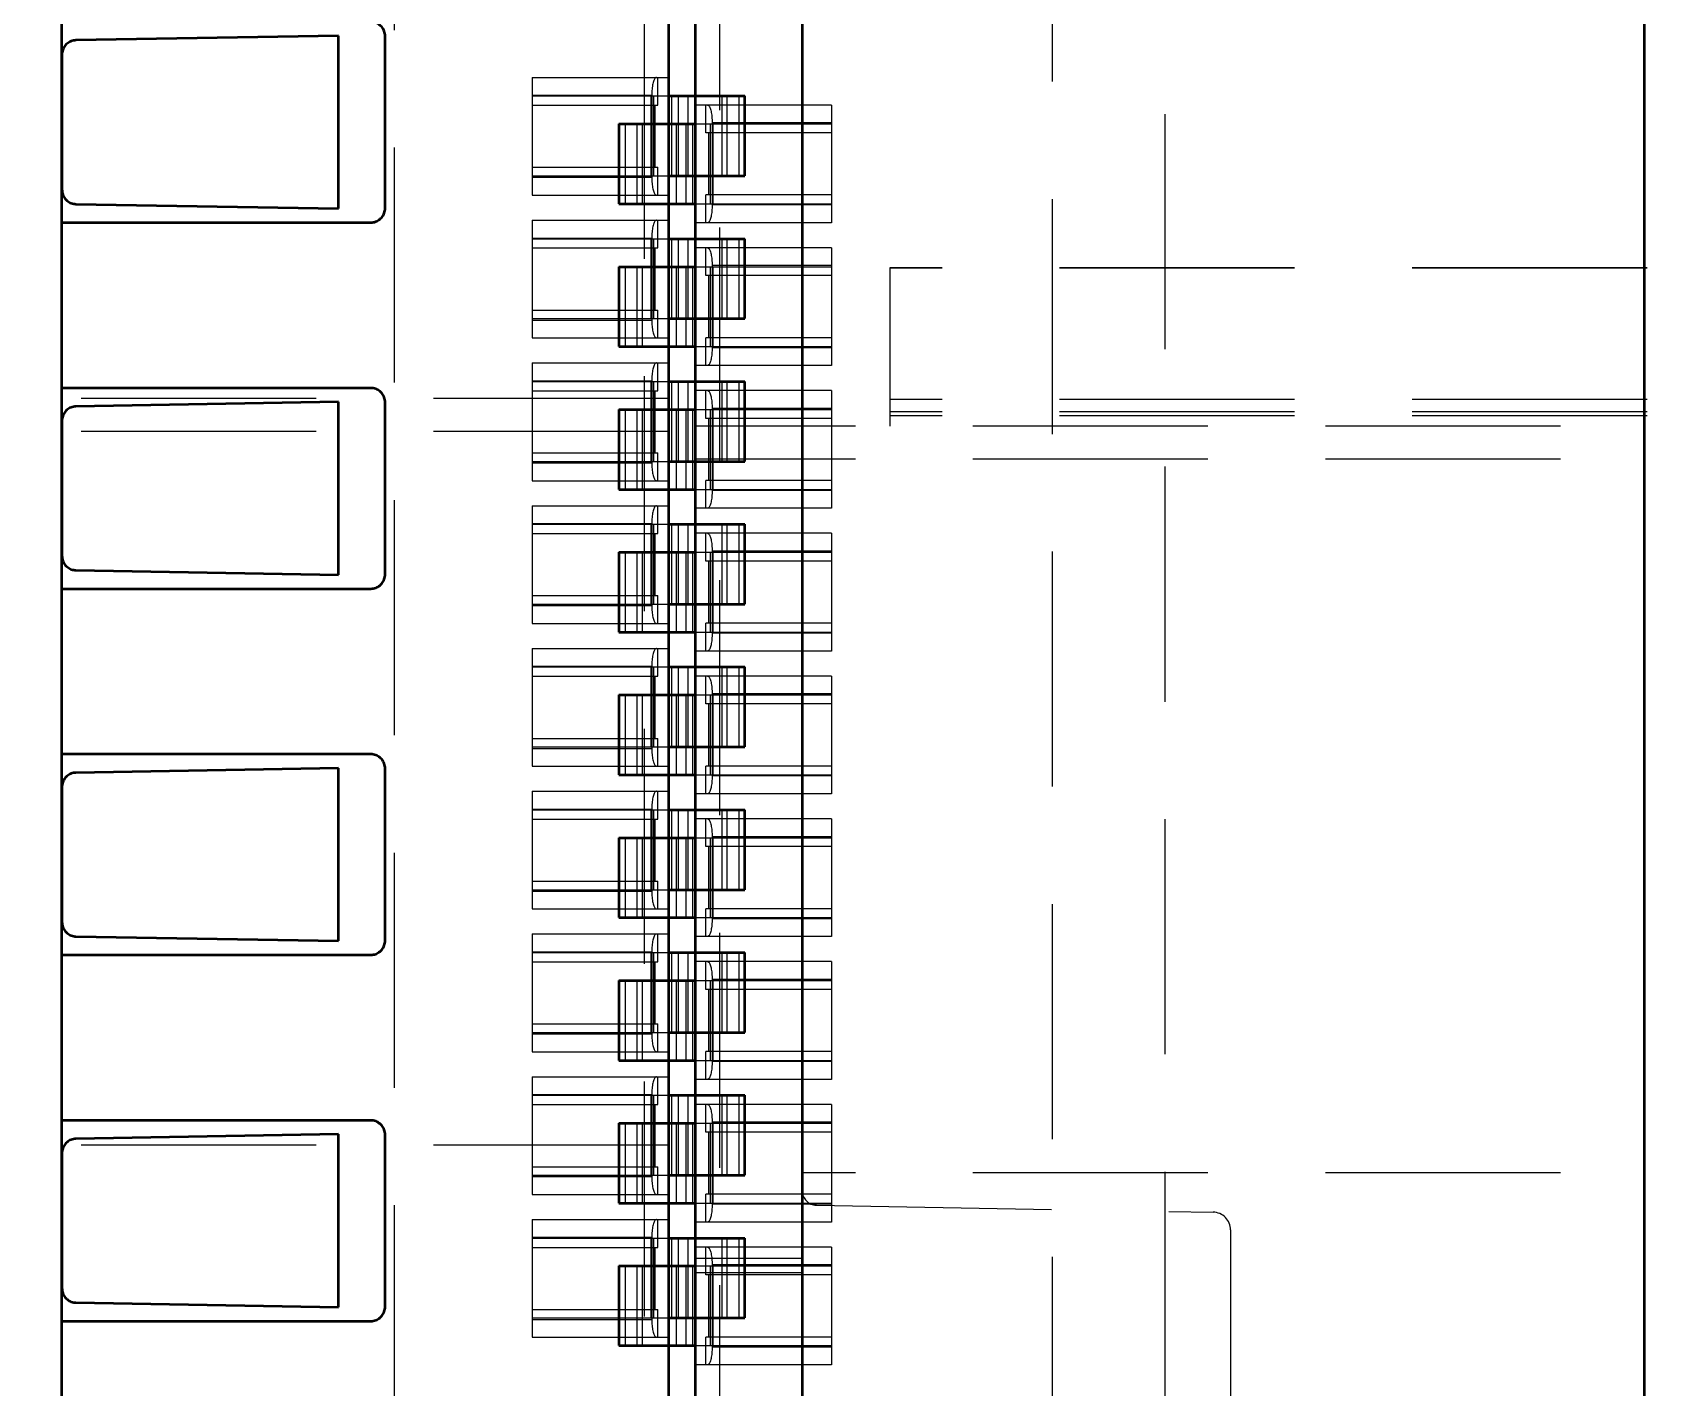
# Model space of a CAD drawing. Extents: x -891 to 6596, y -1 to 298.
# Drawn here: x -320.316 to -316.856, y 169.506 to 172.388 of the extents above; entities that cross this region are included whole.
import ezdxf

# ---------------------------------------------------------------- set-up
doc = ezdxf.new("R2010")
doc.units = 0
doc.header["$MEASUREMENT"] = 0
doc.linetypes.add('DASHED', pattern=[0.75, 0.5, -0.25])
for name, color, linetype, lineweight in [('AM_0', 7, 'Continuous', 50), ('AM_4', 3, 'Continuous', 25), ('AM_9', 6, 'DASHED', 25)]:
    doc.layers.add(name, color=color, linetype=linetype, lineweight=lineweight)

msp = doc.modelspace()

# ---------------------------------------------------------------- linework, layer by layer
at = {"layer": 'AM_0'}
for p, q in [((-318.9055, 184.0331), (-318.9055, 164.4442)), ((-320.2534, 164.9585), (-320.2534, 180.0839)), ((-318.6778, 165.1458), (-318.6778, 180.0251)), ((-316.886, 165.1427), (-316.886, 180.0251)), ((-318.9624, 173.2235), (-318.9624, 168.6848)), ((-319.6644, 172.3813), (-320.2232, 172.3716)), ((-319.6644, 172.0135), (-319.6644, 172.3813)), ((-319.5655, 172.0144), (-319.5655, 172.3805)), ((-320.2531, 172.3412), (-320.2531, 172.0536)), ((-318.9624, 172.2532), (-318.7999, 172.2532)), ((-318.7999, 172.0832), (-318.7999, 172.2532)), ((-319.068, 172.1937), (-319.068, 172.0236)), ((-319.068, 172.1937), (-318.9055, 172.1937)), ((-318.9624, 172.0832), (-318.7999, 172.0832)), ((-320.2232, 172.0233), (-319.6644, 172.0135)), ((-319.068, 172.0236), (-318.9055, 172.0236)), ((-320.2534, 171.984), (-319.5959, 171.984)), ((-318.9624, 171.9495), (-318.7999, 171.9495)), ((-318.7999, 171.7795), (-318.7999, 171.9495)), ((-319.068, 171.89), (-319.068, 171.7199)), ((-319.068, 171.89), (-318.9055, 171.89)), ((-318.9624, 171.7795), (-318.7999, 171.7795)), ((-319.068, 171.7199), (-318.9055, 171.7199)), ((-319.5959, 171.6319), (-320.2534, 171.6319)), ((-318.9624, 171.6458), (-318.7999, 171.6458)), ((-318.7999, 171.4758), (-318.7999, 171.6458)), ((-319.6644, 171.6024), (-320.2232, 171.5926)), ((-319.6644, 171.2345), (-319.6644, 171.6024)), ((-319.5655, 171.2354), (-319.5655, 171.6015)), ((-319.068, 171.5863), (-319.068, 171.4162)), ((-319.068, 171.5863), (-318.9055, 171.5863)), ((-320.2531, 171.5622), (-320.2531, 171.2747)), ((-318.9624, 171.4758), (-318.7999, 171.4758)), ((-319.068, 171.4162), (-318.9055, 171.4162)), ((-318.9624, 171.3421), (-318.7999, 171.3421)), ((-318.7999, 171.1721), (-318.7999, 171.3421)), ((-319.068, 171.2826), (-319.068, 171.1126)), ((-319.068, 171.2826), (-318.9055, 171.2826)), ((-320.2232, 171.2443), (-319.6644, 171.2345)), ((-320.2534, 171.205), (-319.5959, 171.205)), ((-318.9624, 171.1721), (-318.7999, 171.1721)), ((-319.068, 171.1126), (-318.9055, 171.1126)), ((-318.9624, 171.0385), (-318.7999, 171.0385)), ((-318.7999, 170.8684), (-318.7999, 171.0385)), ((-319.068, 170.9789), (-319.068, 170.8089)), ((-319.068, 170.9789), (-318.9055, 170.9789)), ((-318.9624, 170.8684), (-318.7999, 170.8684)), ((-319.5959, 170.8529), (-320.2534, 170.8529)), ((-319.6644, 170.8234), (-320.2232, 170.8136)), ((-319.6644, 170.4556), (-319.6644, 170.8234)), ((-319.5655, 170.4564), (-319.5655, 170.8225)), ((-319.068, 170.8089), (-318.9055, 170.8089)), ((-320.2531, 170.7833), (-320.2531, 170.4957)), ((-318.9624, 170.7348), (-318.7999, 170.7348)), ((-318.7999, 170.5647), (-318.7999, 170.7348)), ((-319.068, 170.6752), (-319.068, 170.5052)), ((-319.068, 170.6752), (-318.9055, 170.6752)), ((-318.9624, 170.5647), (-318.7999, 170.5647)), ((-319.068, 170.5052), (-318.9055, 170.5052)), ((-320.2232, 170.4653), (-319.6644, 170.4556)), ((-320.2534, 170.4261), (-319.5959, 170.4261)), ((-318.9624, 170.4311), (-318.7999, 170.4311)), ((-318.7999, 170.261), (-318.7999, 170.4311)), ((-319.068, 170.3715), (-319.068, 170.2015)), ((-319.068, 170.3715), (-318.9055, 170.3715)), ((-318.9624, 170.261), (-318.7999, 170.261)), ((-319.068, 170.2015), (-318.9055, 170.2015)), ((-318.9624, 170.1274), (-318.7999, 170.1274)), ((-318.7999, 169.9573), (-318.7999, 170.1274)), ((-319.5959, 170.0739), (-320.2534, 170.0739)), ((-319.068, 170.0679), (-319.068, 169.8978)), ((-319.068, 170.0679), (-318.9055, 170.0679)), ((-319.6644, 170.0444), (-320.2232, 170.0347)), ((-319.6644, 169.6766), (-319.6644, 170.0444)), ((-319.5655, 169.6775), (-319.5655, 170.0436)), ((-320.2531, 170.0043), (-320.2531, 169.7167)), ((-318.9624, 169.9573), (-318.7999, 169.9573)), ((-319.068, 169.8978), (-318.9055, 169.8978)), ((-318.9624, 169.8237), (-318.7999, 169.8237)), ((-318.7999, 169.6536), (-318.7999, 169.8237)), ((-319.068, 169.7649), (-319.068, 169.5949)), ((-319.068, 169.7649), (-318.9055, 169.7649)), ((-320.2232, 169.6864), (-319.6644, 169.6766)), ((-320.2534, 169.6471), (-319.5959, 169.6471)), ((-318.9624, 169.6536), (-318.7999, 169.6536)), ((-319.068, 169.5949), (-318.9055, 169.5949))]:
    msp.add_line(p, q, dxfattribs=at)
for points in [[(-319.5655, 172.3805), (-319.5656, 172.3831), (-319.566, 172.3857), (-319.5665, 172.3883), (-319.5673, 172.3909), (-319.5683, 172.3933), (-319.5696, 172.3957), (-319.571, 172.3979), (-319.5726, 172.4), (-319.5744, 172.4019), (-319.5763, 172.4037), (-319.5785, 172.4053), (-319.5807, 172.4068), (-319.583, 172.408), (-319.5855, 172.409), (-319.588, 172.4098), (-319.5906, 172.4104), (-319.5932, 172.4107), (-319.5959, 172.4108)], [(-320.2232, 172.3716), (-320.2259, 172.3714), (-320.2285, 172.371), (-320.2311, 172.3704), (-320.2336, 172.3696), (-320.236, 172.3685), (-320.2383, 172.3672), (-320.2405, 172.3658), (-320.2426, 172.3641), (-320.2445, 172.3623), (-320.2463, 172.3603), (-320.2479, 172.3582), (-320.2493, 172.3559), (-320.2504, 172.3536), (-320.2514, 172.3511), (-320.2522, 172.3486), (-320.2527, 172.346), (-320.253, 172.3433), (-320.2531, 172.3412)], [(-320.2531, 172.0536), (-320.2529, 172.051), (-320.2526, 172.0484), (-320.252, 172.0458), (-320.2512, 172.0432), (-320.2502, 172.0408), (-320.249, 172.0384), (-320.2476, 172.0362), (-320.246, 172.0341), (-320.2442, 172.0322), (-320.2422, 172.0304), (-320.2401, 172.0288), (-320.2379, 172.0273), (-320.2355, 172.0261), (-320.2331, 172.0251), (-320.2305, 172.0243), (-320.228, 172.0237), (-320.2253, 172.0234), (-320.2232, 172.0233)], [(-319.5959, 171.984), (-319.5932, 171.9841), (-319.5906, 171.9845), (-319.588, 171.985), (-319.5855, 171.9858), (-319.583, 171.9868), (-319.5807, 171.9881), (-319.5785, 171.9895), (-319.5763, 171.9911), (-319.5744, 171.9929), (-319.5726, 171.9948), (-319.571, 171.9969), (-319.5696, 171.9992), (-319.5683, 172.0015), (-319.5673, 172.004), (-319.5665, 172.0065), (-319.566, 172.0091), (-319.5656, 172.0117), (-319.5655, 172.0144)], [(-319.5655, 171.6015), (-319.5656, 171.6041), (-319.566, 171.6068), (-319.5665, 171.6094), (-319.5673, 171.6119), (-319.5683, 171.6143), (-319.5696, 171.6167), (-319.571, 171.6189), (-319.5726, 171.621), (-319.5744, 171.623), (-319.5763, 171.6248), (-319.5785, 171.6264), (-319.5807, 171.6278), (-319.583, 171.629), (-319.5855, 171.63), (-319.588, 171.6308), (-319.5906, 171.6314), (-319.5932, 171.6318), (-319.5959, 171.6319)], [(-320.2232, 171.5926), (-320.2259, 171.5924), (-320.2285, 171.5921), (-320.2311, 171.5914), (-320.2336, 171.5906), (-320.236, 171.5895), (-320.2383, 171.5883), (-320.2405, 171.5868), (-320.2426, 171.5852), (-320.2445, 171.5833), (-320.2463, 171.5814), (-320.2479, 171.5792), (-320.2493, 171.577), (-320.2504, 171.5746), (-320.2514, 171.5721), (-320.2522, 171.5696), (-320.2527, 171.567), (-320.253, 171.5644), (-320.2531, 171.5622)], [(-320.2531, 171.2747), (-320.2529, 171.272), (-320.2526, 171.2694), (-320.252, 171.2668), (-320.2512, 171.2643), (-320.2502, 171.2618), (-320.249, 171.2595), (-320.2476, 171.2572), (-320.246, 171.2551), (-320.2442, 171.2532), (-320.2422, 171.2514), (-320.2401, 171.2498), (-320.2379, 171.2484), (-320.2355, 171.2471), (-320.2331, 171.2461), (-320.2305, 171.2453), (-320.228, 171.2448), (-320.2253, 171.2444), (-320.2232, 171.2443)], [(-319.5959, 171.205), (-319.5932, 171.2051), (-319.5906, 171.2055), (-319.588, 171.2061), (-319.5855, 171.2069), (-319.583, 171.2079), (-319.5807, 171.2091), (-319.5785, 171.2105), (-319.5763, 171.2121), (-319.5744, 171.2139), (-319.5726, 171.2159), (-319.571, 171.218), (-319.5696, 171.2202), (-319.5683, 171.2226), (-319.5673, 171.225), (-319.5665, 171.2275), (-319.566, 171.2301), (-319.5656, 171.2328), (-319.5655, 171.2354)], [(-319.5655, 170.8225), (-319.5656, 170.8252), (-319.566, 170.8278), (-319.5665, 170.8304), (-319.5673, 170.8329), (-319.5683, 170.8354), (-319.5696, 170.8377), (-319.571, 170.84), (-319.5726, 170.8421), (-319.5744, 170.844), (-319.5763, 170.8458), (-319.5785, 170.8474), (-319.5807, 170.8488), (-319.583, 170.8501), (-319.5855, 170.8511), (-319.588, 170.8519), (-319.5906, 170.8524), (-319.5932, 170.8528), (-319.5959, 170.8529)], [(-320.2232, 170.8136), (-320.2259, 170.8135), (-320.2285, 170.8131), (-320.2311, 170.8125), (-320.2336, 170.8116), (-320.236, 170.8106), (-320.2383, 170.8093), (-320.2405, 170.8078), (-320.2426, 170.8062), (-320.2445, 170.8044), (-320.2463, 170.8024), (-320.2479, 170.8003), (-320.2493, 170.798), (-320.2504, 170.7956), (-320.2514, 170.7932), (-320.2522, 170.7906), (-320.2527, 170.788), (-320.253, 170.7854), (-320.2531, 170.7833)], [(-320.2531, 170.4957), (-320.2529, 170.493), (-320.2526, 170.4904), (-320.252, 170.4878), (-320.2512, 170.4853), (-320.2502, 170.4829), (-320.249, 170.4805), (-320.2476, 170.4783), (-320.246, 170.4762), (-320.2442, 170.4742), (-320.2422, 170.4724), (-320.2401, 170.4708), (-320.2379, 170.4694), (-320.2355, 170.4682), (-320.2331, 170.4672), (-320.2305, 170.4664), (-320.228, 170.4658), (-320.2253, 170.4654), (-320.2232, 170.4653)], [(-319.5959, 170.4261), (-319.5932, 170.4262), (-319.5906, 170.4265), (-319.588, 170.4271), (-319.5855, 170.4279), (-319.583, 170.4289), (-319.5807, 170.4301), (-319.5785, 170.4316), (-319.5763, 170.4332), (-319.5744, 170.435), (-319.5726, 170.4369), (-319.571, 170.439), (-319.5696, 170.4412), (-319.5683, 170.4436), (-319.5673, 170.446), (-319.5665, 170.4486), (-319.566, 170.4512), (-319.5656, 170.4538), (-319.5655, 170.4564)], [(-319.5655, 170.0436), (-319.5656, 170.0462), (-319.566, 170.0488), (-319.5665, 170.0514), (-319.5673, 170.0539), (-319.5683, 170.0564), (-319.5696, 170.0587), (-319.571, 170.061), (-319.5726, 170.0631), (-319.5744, 170.065), (-319.5763, 170.0668), (-319.5785, 170.0684), (-319.5807, 170.0699), (-319.583, 170.0711), (-319.5855, 170.0721), (-319.588, 170.0729), (-319.5906, 170.0735), (-319.5932, 170.0738), (-319.5959, 170.0739)], [(-320.2232, 170.0347), (-320.2259, 170.0345), (-320.2285, 170.0341), (-320.2311, 170.0335), (-320.2336, 170.0327), (-320.236, 170.0316), (-320.2383, 170.0303), (-320.2405, 170.0289), (-320.2426, 170.0272), (-320.2445, 170.0254), (-320.2463, 170.0234), (-320.2479, 170.0213), (-320.2493, 170.019), (-320.2504, 170.0167), (-320.2514, 170.0142), (-320.2522, 170.0117), (-320.2527, 170.0091), (-320.253, 170.0064), (-320.2531, 170.0043)], [(-320.2531, 169.7167), (-320.2529, 169.7141), (-320.2526, 169.7114), (-320.252, 169.7089), (-320.2512, 169.7063), (-320.2502, 169.7039), (-320.249, 169.7015), (-320.2476, 169.6993), (-320.246, 169.6972), (-320.2442, 169.6952), (-320.2422, 169.6935), (-320.2401, 169.6918), (-320.2379, 169.6904), (-320.2355, 169.6892), (-320.2331, 169.6882), (-320.2305, 169.6874), (-320.228, 169.6868), (-320.2253, 169.6865), (-320.2232, 169.6864)], [(-319.5959, 169.6471), (-319.5932, 169.6472), (-319.5906, 169.6476), (-319.588, 169.6481), (-319.5855, 169.6489), (-319.583, 169.6499), (-319.5807, 169.6512), (-319.5785, 169.6526), (-319.5763, 169.6542), (-319.5744, 169.656), (-319.5726, 169.6579), (-319.571, 169.66), (-319.5696, 169.6623), (-319.5683, 169.6646), (-319.5673, 169.6671), (-319.5665, 169.6696), (-319.566, 169.6722), (-319.5656, 169.6748), (-319.5655, 169.6775)]]:
    msp.add_lwpolyline(points, dxfattribs=at)
at = {"layer": 'AM_4'}
for p, q in [((-318.813, 172.2532), (-318.813, 172.0832)), ((-319.0549, 172.1937), (-319.0549, 172.0236)), ((-318.813, 171.9495), (-318.813, 171.7795)), ((-319.0549, 171.89), (-319.0549, 171.7199)), ((-318.813, 171.6458), (-318.813, 171.4758)), ((-319.0549, 171.5863), (-319.0549, 171.4162)), ((-318.813, 171.3421), (-318.813, 171.1721)), ((-319.0549, 171.2826), (-319.0549, 171.1126)), ((-318.813, 171.0385), (-318.813, 170.8684)), ((-319.0549, 170.9789), (-319.0549, 170.8089)), ((-318.813, 170.7348), (-318.813, 170.5647)), ((-319.0549, 170.6752), (-319.0549, 170.5052)), ((-318.813, 170.4311), (-318.813, 170.261)), ((-319.0549, 170.3715), (-319.0549, 170.2015)), ((-318.813, 170.1274), (-318.813, 169.9573)), ((-319.0549, 170.0679), (-319.0549, 169.8978)), ((-318.813, 169.8237), (-318.813, 169.6536)), ((-319.0549, 169.7649), (-319.0549, 169.5949))]:
    msp.add_line(p, q, dxfattribs=at)
at = {"layer": 'AM_9'}
for p, q in [((-319.5459, 178.8934), (-319.5459, 165.3908)), ((-317.9064, 174.4646), (-317.9064, 167.3248)), ((-318.1463, 174.2839), (-318.1463, 167.5055)), ((-318.8539, 174.2231), (-318.8539, 167.5662)), ((-319.014, 173.1569), (-319.014, 168.7515)), ((-319.2524, 172.2927), (-319.2524, 172.0422)), ((-319.2524, 172.2927), (-318.9624, 172.2927)), ((-318.9851, 172.2335), (-318.9851, 172.2927)), ((-319.2524, 172.2547), (-318.9981, 172.2547)), ((-319.2524, 172.2532), (-318.9624, 172.2532)), ((-318.9998, 172.2532), (-318.9998, 172.0832)), ((-318.9981, 172.2547), (-318.9981, 172.0801)), ((-318.9943, 172.2532), (-318.9943, 172.0832)), ((-318.9637, 172.2532), (-318.9637, 172.0832)), ((-318.9563, 172.2532), (-318.9563, 172.0832)), ((-318.9421, 172.2532), (-318.9421, 172.0832)), ((-318.9215, 172.2532), (-318.9215, 172.0832)), ((-318.8491, 172.2532), (-318.8491, 172.0832)), ((-318.8379, 172.0832), (-318.8379, 172.2532)), ((-319.2524, 172.2335), (-318.9851, 172.2335)), ((-318.9912, 172.1014), (-318.9912, 172.2335)), ((-318.6155, 172.2339), (-318.9055, 172.2339)), ((-318.8828, 172.1747), (-318.8828, 172.2339)), ((-318.6155, 172.2339), (-318.6155, 171.9834)), ((-319.03, 172.1937), (-319.03, 172.0236)), ((-319.0188, 172.1937), (-319.0188, 172.0236)), ((-318.9464, 172.1937), (-318.9464, 172.0236)), ((-318.9258, 172.1937), (-318.9258, 172.0236)), ((-318.9116, 172.1937), (-318.9116, 172.0236)), ((-318.9055, 172.1937), (-318.6155, 172.1937)), ((-318.9042, 172.1937), (-318.9042, 172.0236)), ((-318.6155, 172.1747), (-318.8828, 172.1747)), ((-318.8767, 172.0426), (-318.8767, 172.1747)), ((-318.8736, 172.1937), (-318.8736, 172.0236)), ((-318.8697, 172.196), (-318.8697, 172.0214)), ((-318.6155, 172.196), (-318.8697, 172.196)), ((-318.8681, 172.1937), (-318.8681, 172.0236)), ((-319.2524, 172.1014), (-318.9851, 172.1014)), ((-318.9851, 172.0422), (-318.9851, 172.1014)), ((-319.2524, 172.0832), (-318.9624, 172.0832)), ((-319.2524, 172.0801), (-318.9981, 172.0801)), ((-319.2524, 172.0422), (-318.9624, 172.0422)), ((-318.6155, 172.0426), (-318.8828, 172.0426)), ((-318.8828, 171.9834), (-318.8828, 172.0426)), ((-318.9055, 172.0236), (-318.6155, 172.0236)), ((-318.6155, 172.0214), (-318.8697, 172.0214)), ((-319.2524, 171.989), (-318.9624, 171.989)), ((-319.2524, 171.989), (-319.2524, 171.7385)), ((-318.9851, 171.9298), (-318.9851, 171.989)), ((-318.6155, 171.9834), (-318.9055, 171.9834)), ((-319.2524, 171.951), (-318.9981, 171.951)), ((-319.2524, 171.9495), (-318.9624, 171.9495)), ((-319.2524, 171.9298), (-318.9851, 171.9298)), ((-318.9998, 171.9495), (-318.9998, 171.7795)), ((-318.9981, 171.951), (-318.9981, 171.7764)), ((-318.9943, 171.9495), (-318.9943, 171.7795)), ((-318.9912, 171.7977), (-318.9912, 171.9298)), ((-318.9637, 171.9495), (-318.9637, 171.7795)), ((-318.9563, 171.9495), (-318.9563, 171.7795)), ((-318.9421, 171.9495), (-318.9421, 171.7795)), ((-318.9215, 171.9495), (-318.9215, 171.7795)), ((-318.6155, 171.9302), (-318.9055, 171.9302)), ((-318.8828, 171.871), (-318.8828, 171.9302)), ((-318.8491, 171.9495), (-318.8491, 171.7795)), ((-318.8379, 171.7795), (-318.8379, 171.9495)), ((-318.6155, 171.9302), (-318.6155, 171.6797)), ((-318.8697, 171.8923), (-318.8697, 171.7177)), ((-318.6155, 171.8923), (-318.8697, 171.8923)), ((-319.03, 171.89), (-319.03, 171.7199)), ((-319.0188, 171.89), (-319.0188, 171.7199)), ((-318.9464, 171.89), (-318.9464, 171.7199)), ((-318.9258, 171.89), (-318.9258, 171.7199)), ((-318.9116, 171.89), (-318.9116, 171.7199)), ((-318.9055, 171.89), (-318.6155, 171.89)), ((-318.9042, 171.89), (-318.9042, 171.7199)), ((-318.6155, 171.871), (-318.8828, 171.871)), ((-318.8767, 171.7389), (-318.8767, 171.871)), ((-318.8736, 171.89), (-318.8736, 171.7199)), ((-318.8681, 171.89), (-318.8681, 171.7199)), ((-316.1304, 171.8877), (-318.492, 171.8877)), ((-318.492, 171.8877), (-318.492, 171.5506)), ((-316.1304, 171.8868), (-318.492, 171.8868)), ((-319.2524, 171.7977), (-318.9851, 171.7977)), ((-318.9851, 171.7385), (-318.9851, 171.7977)), ((-319.2524, 171.7795), (-318.9624, 171.7795)), ((-319.2524, 171.7764), (-318.9981, 171.7764)), ((-319.2524, 171.7385), (-318.9624, 171.7385)), ((-318.9055, 171.7199), (-318.6155, 171.7199)), ((-318.6155, 171.7389), (-318.8828, 171.7389)), ((-318.8828, 171.6797), (-318.8828, 171.7389)), ((-319.2524, 171.6853), (-318.9624, 171.6853)), ((-319.2524, 171.6853), (-319.2524, 171.4348)), ((-318.9851, 171.6261), (-318.9851, 171.6853)), ((-318.6155, 171.7177), (-318.8697, 171.7177)), ((-318.6155, 171.6797), (-318.9055, 171.6797)), ((-319.2524, 171.6474), (-318.9981, 171.6474)), ((-319.2524, 171.6458), (-318.9624, 171.6458)), ((-319.2524, 171.6261), (-318.9851, 171.6261)), ((-318.9998, 171.6458), (-318.9998, 171.4758)), ((-318.9981, 171.6474), (-318.9981, 171.4727)), ((-318.9943, 171.6458), (-318.9943, 171.4758)), ((-318.9912, 171.494), (-318.9912, 171.6261)), ((-318.9637, 171.6458), (-318.9637, 171.4758)), ((-318.9563, 171.6458), (-318.9563, 171.4758)), ((-318.9421, 171.6458), (-318.9421, 171.4758)), ((-318.9215, 171.6458), (-318.9215, 171.4758)), ((-318.6155, 171.6266), (-318.9055, 171.6266)), ((-318.8828, 171.5673), (-318.8828, 171.6266)), ((-318.8491, 171.6458), (-318.8491, 171.4758)), ((-318.8379, 171.4758), (-318.8379, 171.6458)), ((-318.6155, 171.6266), (-318.6155, 171.376)), ((-318.9624, 171.6094), (-324.4288, 171.6094)), ((-319.03, 171.5863), (-319.03, 171.4162)), ((-319.0188, 171.5863), (-319.0188, 171.4162)), ((-318.9464, 171.5863), (-318.9464, 171.4162)), ((-318.9258, 171.5863), (-318.9258, 171.4162)), ((-318.9116, 171.5863), (-318.9116, 171.4162)), ((-318.9055, 171.5863), (-318.6155, 171.5863)), ((-318.9042, 171.5863), (-318.9042, 171.4162)), ((-318.8736, 171.5863), (-318.8736, 171.4162)), ((-318.8697, 171.5886), (-318.8697, 171.414)), ((-318.6155, 171.5886), (-318.8697, 171.5886)), ((-318.8681, 171.5863), (-318.8681, 171.4162)), ((-316.1304, 171.6073), (-318.492, 171.6073)), ((-316.1304, 171.581), (-318.492, 171.581)), ((-315.5649, 171.5506), (-318.9055, 171.5506)), ((-318.6155, 171.5673), (-318.8828, 171.5673)), ((-318.8767, 171.4352), (-318.8767, 171.5673)), ((-316.1304, 171.5728), (-318.492, 171.5728)), ((-318.9624, 171.5395), (-324.4288, 171.5395)), ((-319.2524, 171.494), (-318.9851, 171.494)), ((-318.9851, 171.4348), (-318.9851, 171.494)), ((-315.5649, 171.4808), (-318.9055, 171.4808)), ((-319.2524, 171.4758), (-318.9624, 171.4758)), ((-319.2524, 171.4727), (-318.9981, 171.4727)), ((-319.2524, 171.4348), (-318.9624, 171.4348)), ((-318.9055, 171.4162), (-318.6155, 171.4162)), ((-318.6155, 171.4352), (-318.8828, 171.4352)), ((-318.8828, 171.376), (-318.8828, 171.4352)), ((-318.6155, 171.414), (-318.8697, 171.414)), ((-319.2524, 171.3816), (-318.9624, 171.3816)), ((-319.2524, 171.3816), (-319.2524, 171.1311)), ((-318.9851, 171.3224), (-318.9851, 171.3816)), ((-318.6155, 171.376), (-318.9055, 171.376)), ((-319.2524, 171.3437), (-318.9981, 171.3437)), ((-319.2524, 171.3421), (-318.9624, 171.3421)), ((-318.9998, 171.3421), (-318.9998, 171.1721)), ((-318.9981, 171.3437), (-318.9981, 171.169)), ((-318.9943, 171.3421), (-318.9943, 171.1721)), ((-318.9637, 171.3421), (-318.9637, 171.1721)), ((-318.9563, 171.3421), (-318.9563, 171.1721)), ((-318.9421, 171.3421), (-318.9421, 171.1721)), ((-318.9215, 171.3421), (-318.9215, 171.1721)), ((-318.8491, 171.3421), (-318.8491, 171.1721)), ((-318.8379, 171.1721), (-318.8379, 171.3421)), ((-319.2524, 171.3224), (-318.9851, 171.3224)), ((-318.9912, 171.1903), (-318.9912, 171.3224)), ((-318.6155, 171.3229), (-318.9055, 171.3229)), ((-318.8828, 171.2636), (-318.8828, 171.3229)), ((-318.6155, 171.3229), (-318.6155, 171.0723)), ((-319.03, 171.2826), (-319.03, 171.1126)), ((-319.0188, 171.2826), (-319.0188, 171.1126)), ((-318.9464, 171.2826), (-318.9464, 171.1126)), ((-318.9258, 171.2826), (-318.9258, 171.1126)), ((-318.9116, 171.2826), (-318.9116, 171.1126)), ((-318.9055, 171.2826), (-318.6155, 171.2826)), ((-318.9042, 171.2826), (-318.9042, 171.1126)), ((-318.8736, 171.2826), (-318.8736, 171.1126)), ((-318.8697, 171.2849), (-318.8697, 171.1103)), ((-318.6155, 171.2849), (-318.8697, 171.2849)), ((-318.8681, 171.2826), (-318.8681, 171.1126)), ((-318.6155, 171.2636), (-318.8828, 171.2636)), ((-318.8767, 171.1315), (-318.8767, 171.2636)), ((-319.2524, 171.1903), (-318.9851, 171.1903)), ((-319.2524, 171.1721), (-318.9624, 171.1721)), ((-319.2524, 171.169), (-318.9981, 171.169)), ((-318.9851, 171.1311), (-318.9851, 171.1903)), ((-319.2524, 171.1311), (-318.9624, 171.1311)), ((-318.6155, 171.1315), (-318.8828, 171.1315)), ((-318.8828, 171.0723), (-318.8828, 171.1315)), ((-318.9055, 171.1126), (-318.6155, 171.1126)), ((-318.6155, 171.1103), (-318.8697, 171.1103)), ((-319.2524, 171.0779), (-318.9624, 171.0779)), ((-319.2524, 171.0779), (-319.2524, 170.8274)), ((-318.9851, 171.0187), (-318.9851, 171.0779)), ((-318.6155, 171.0723), (-318.9055, 171.0723)), ((-319.2524, 171.04), (-318.9981, 171.04)), ((-319.2524, 171.0385), (-318.9624, 171.0385)), ((-318.9998, 171.0385), (-318.9998, 170.8684)), ((-318.9981, 171.04), (-318.9981, 170.8654)), ((-318.9943, 171.0385), (-318.9943, 170.8684)), ((-318.9637, 171.0385), (-318.9637, 170.8684)), ((-318.9563, 171.0385), (-318.9563, 170.8684)), ((-318.9421, 171.0385), (-318.9421, 170.8684)), ((-318.9215, 171.0385), (-318.9215, 170.8684)), ((-318.8491, 171.0385), (-318.8491, 170.8684)), ((-318.8379, 170.8684), (-318.8379, 171.0385)), ((-319.2524, 171.0187), (-318.9851, 171.0187)), ((-318.9912, 170.8866), (-318.9912, 171.0187)), ((-318.6155, 171.0192), (-318.9055, 171.0192)), ((-318.8828, 170.96), (-318.8828, 171.0192)), ((-318.6155, 171.0192), (-318.6155, 170.7686)), ((-319.03, 170.9789), (-319.03, 170.8089)), ((-319.0188, 170.9789), (-319.0188, 170.8089)), ((-318.9464, 170.9789), (-318.9464, 170.8089)), ((-318.9258, 170.9789), (-318.9258, 170.8089)), ((-318.9116, 170.9789), (-318.9116, 170.8089)), ((-318.9055, 170.9789), (-318.6155, 170.9789)), ((-318.9042, 170.9789), (-318.9042, 170.8089)), ((-318.6155, 170.96), (-318.8828, 170.96)), ((-318.8767, 170.8278), (-318.8767, 170.96)), ((-318.8736, 170.9789), (-318.8736, 170.8089)), ((-318.8697, 170.9812), (-318.8697, 170.8066)), ((-318.6155, 170.9812), (-318.8697, 170.9812)), ((-318.8681, 170.9789), (-318.8681, 170.8089)), ((-319.2524, 170.8866), (-318.9851, 170.8866)), ((-319.2524, 170.8684), (-318.9624, 170.8684)), ((-319.2524, 170.8654), (-318.9981, 170.8654)), ((-318.9851, 170.8274), (-318.9851, 170.8866)), ((-319.2524, 170.8274), (-318.9624, 170.8274)), ((-318.6155, 170.8278), (-318.8828, 170.8278)), ((-318.8828, 170.7686), (-318.8828, 170.8278)), ((-318.9055, 170.8089), (-318.6155, 170.8089)), ((-318.6155, 170.8066), (-318.8697, 170.8066)), ((-319.2524, 170.7742), (-318.9624, 170.7742)), ((-319.2524, 170.7742), (-319.2524, 170.5237)), ((-318.9851, 170.715), (-318.9851, 170.7742)), ((-318.6155, 170.7686), (-318.9055, 170.7686)), ((-319.2524, 170.7363), (-318.9981, 170.7363)), ((-319.2524, 170.7348), (-318.9624, 170.7348)), ((-319.2524, 170.715), (-318.9851, 170.715)), ((-318.9998, 170.7348), (-318.9998, 170.5647)), ((-318.9981, 170.7363), (-318.9981, 170.5617)), ((-318.9943, 170.7348), (-318.9943, 170.5647)), ((-318.9912, 170.5829), (-318.9912, 170.715)), ((-318.9637, 170.7348), (-318.9637, 170.5647)), ((-318.9563, 170.7348), (-318.9563, 170.5647)), ((-318.9421, 170.7348), (-318.9421, 170.5647)), ((-318.9215, 170.7348), (-318.9215, 170.5647)), ((-318.6155, 170.7155), (-318.9055, 170.7155)), ((-318.8828, 170.6563), (-318.8828, 170.7155)), ((-318.8491, 170.7348), (-318.8491, 170.5647)), ((-318.8379, 170.5647), (-318.8379, 170.7348)), ((-318.6155, 170.7155), (-318.6155, 170.4649)), ((-319.03, 170.6752), (-319.03, 170.5052)), ((-319.0188, 170.6752), (-319.0188, 170.5052)), ((-318.9464, 170.6752), (-318.9464, 170.5052)), ((-318.9258, 170.6752), (-318.9258, 170.5052)), ((-318.9116, 170.6752), (-318.9116, 170.5052)), ((-318.9055, 170.6752), (-318.6155, 170.6752)), ((-318.9042, 170.6752), (-318.9042, 170.5052)), ((-318.6155, 170.6563), (-318.8828, 170.6563)), ((-318.8767, 170.5242), (-318.8767, 170.6563)), ((-318.8736, 170.6752), (-318.8736, 170.5052)), ((-318.8697, 170.6775), (-318.8697, 170.5029)), ((-318.6155, 170.6775), (-318.8697, 170.6775)), ((-318.8681, 170.6752), (-318.8681, 170.5052)), ((-319.2524, 170.5829), (-318.9851, 170.5829)), ((-318.9851, 170.5237), (-318.9851, 170.5829)), ((-319.2524, 170.5647), (-318.9624, 170.5647)), ((-319.2524, 170.5617), (-318.9981, 170.5617)), ((-319.2524, 170.5237), (-318.9624, 170.5237)), ((-318.6155, 170.5242), (-318.8828, 170.5242)), ((-318.8828, 170.4649), (-318.8828, 170.5242)), ((-318.9055, 170.5052), (-318.6155, 170.5052)), ((-318.6155, 170.5029), (-318.8697, 170.5029)), ((-319.2524, 170.4706), (-318.9624, 170.4706)), ((-319.2524, 170.4706), (-319.2524, 170.22)), ((-318.9851, 170.4113), (-318.9851, 170.4706)), ((-318.6155, 170.4649), (-318.9055, 170.4649)), ((-319.2524, 170.4326), (-318.9981, 170.4326)), ((-319.2524, 170.4311), (-318.9624, 170.4311)), ((-319.2524, 170.4113), (-318.9851, 170.4113)), ((-318.9998, 170.4311), (-318.9998, 170.261)), ((-318.9981, 170.4326), (-318.9981, 170.258)), ((-318.9943, 170.4311), (-318.9943, 170.261)), ((-318.9912, 170.2792), (-318.9912, 170.4113)), ((-318.9637, 170.4311), (-318.9637, 170.261)), ((-318.9563, 170.4311), (-318.9563, 170.261)), ((-318.9421, 170.4311), (-318.9421, 170.261)), ((-318.9215, 170.4311), (-318.9215, 170.261)), ((-318.6155, 170.4118), (-318.9055, 170.4118)), ((-318.8828, 170.3526), (-318.8828, 170.4118)), ((-318.8491, 170.4311), (-318.8491, 170.261)), ((-318.8379, 170.261), (-318.8379, 170.4311)), ((-318.6155, 170.4118), (-318.6155, 170.1612)), ((-319.03, 170.3715), (-319.03, 170.2015)), ((-319.0188, 170.3715), (-319.0188, 170.2015)), ((-318.9464, 170.3715), (-318.9464, 170.2015)), ((-318.9258, 170.3715), (-318.9258, 170.2015)), ((-318.9116, 170.3715), (-318.9116, 170.2015)), ((-318.9055, 170.3715), (-318.6155, 170.3715)), ((-318.9042, 170.3715), (-318.9042, 170.2015)), ((-318.8736, 170.3715), (-318.8736, 170.2015)), ((-318.8697, 170.3738), (-318.8697, 170.1992)), ((-318.6155, 170.3738), (-318.8697, 170.3738)), ((-318.8681, 170.3715), (-318.8681, 170.2015)), ((-318.6155, 170.3526), (-318.8828, 170.3526)), ((-318.8767, 170.2205), (-318.8767, 170.3526)), ((-319.2524, 170.2792), (-318.9851, 170.2792)), ((-318.9851, 170.22), (-318.9851, 170.2792)), ((-319.2524, 170.261), (-318.9624, 170.261)), ((-319.2524, 170.258), (-318.9981, 170.258)), ((-319.2524, 170.22), (-318.9624, 170.22)), ((-318.9055, 170.2015), (-318.6155, 170.2015)), ((-318.6155, 170.2205), (-318.8828, 170.2205)), ((-318.8828, 170.1612), (-318.8828, 170.2205)), ((-318.6155, 170.1992), (-318.8697, 170.1992)), ((-319.2524, 170.1669), (-318.9624, 170.1669)), ((-319.2524, 170.1669), (-319.2524, 169.9163)), ((-318.9851, 170.1076), (-318.9851, 170.1669)), ((-319.2524, 170.1289), (-318.9981, 170.1289)), ((-319.2524, 170.1274), (-318.9624, 170.1274)), ((-318.9998, 170.1274), (-318.9998, 169.9573)), ((-318.9981, 170.1289), (-318.9981, 169.9543)), ((-318.9943, 170.1274), (-318.9943, 169.9573)), ((-318.9637, 170.1274), (-318.9637, 169.9573)), ((-318.9563, 170.1274), (-318.9563, 169.9573)), ((-318.9421, 170.1274), (-318.9421, 169.9573)), ((-318.9215, 170.1274), (-318.9215, 169.9573)), ((-318.6155, 170.1612), (-318.9055, 170.1612)), ((-318.8491, 170.1274), (-318.8491, 169.9573)), ((-318.8379, 169.9573), (-318.8379, 170.1274)), ((-319.2524, 170.1076), (-318.9851, 170.1076)), ((-318.9912, 169.9755), (-318.9912, 170.1076)), ((-318.6155, 170.1081), (-318.9055, 170.1081)), ((-318.8828, 170.0489), (-318.8828, 170.1081)), ((-318.6155, 170.1081), (-318.6155, 169.8576)), ((-319.03, 170.0679), (-319.03, 169.8978)), ((-319.0188, 170.0679), (-319.0188, 169.8978)), ((-318.9464, 170.0679), (-318.9464, 169.8978)), ((-318.9258, 170.0679), (-318.9258, 169.8978)), ((-318.9116, 170.0679), (-318.9116, 169.8978)), ((-318.9055, 170.0679), (-318.6155, 170.0679)), ((-318.9042, 170.0679), (-318.9042, 169.8978)), ((-318.8736, 170.0679), (-318.8736, 169.8978)), ((-318.8697, 170.0701), (-318.8697, 169.8955)), ((-318.6155, 170.0701), (-318.8697, 170.0701)), ((-318.8681, 170.0679), (-318.8681, 169.8978)), ((-318.6155, 170.0489), (-318.8828, 170.0489)), ((-318.8767, 169.9168), (-318.8767, 170.0489)), ((-318.9624, 170.0211), (-324.201, 170.0211)), ((-319.2524, 169.9755), (-318.9851, 169.9755)), ((-319.2524, 169.9573), (-318.9624, 169.9573)), ((-319.2524, 169.9543), (-318.9981, 169.9543)), ((-318.9851, 169.9163), (-318.9851, 169.9755)), ((-315.5649, 169.9623), (-318.6778, 169.9623)), ((-319.2524, 169.9163), (-318.9624, 169.9163)), ((-318.9055, 169.8978), (-318.6155, 169.8978)), ((-318.6155, 169.9168), (-318.8828, 169.9168)), ((-318.8828, 169.8576), (-318.8828, 169.9168)), ((-318.6155, 169.8955), (-318.8697, 169.8955)), ((-318.6479, 169.8935), (-317.804, 169.8787)), ((-319.2524, 169.8632), (-318.9624, 169.8632)), ((-319.2524, 169.8632), (-319.2524, 169.6126)), ((-318.9851, 169.8039), (-318.9851, 169.8632)), ((-318.6155, 169.8576), (-318.9055, 169.8576)), ((-319.2524, 169.8252), (-318.9981, 169.8252)), ((-319.2524, 169.8237), (-318.9624, 169.8237)), ((-318.9998, 169.8237), (-318.9998, 169.6536)), ((-318.9981, 169.8252), (-318.9981, 169.6506)), ((-318.9943, 169.8237), (-318.9943, 169.6536)), ((-318.9637, 169.8237), (-318.9637, 169.6536)), ((-318.9563, 169.8237), (-318.9563, 169.6536)), ((-318.9421, 169.8237), (-318.9421, 169.6536)), ((-318.9215, 169.8237), (-318.9215, 169.6536)), ((-318.8491, 169.8237), (-318.8491, 169.6536)), ((-318.8379, 169.6536), (-318.8379, 169.8237)), ((-317.7667, 169.8408), (-317.7667, 169.2032)), ((-319.2524, 169.8039), (-318.9851, 169.8039)), ((-318.9912, 169.6718), (-318.9912, 169.8039)), ((-318.6155, 169.8044), (-318.9055, 169.8044)), ((-318.8828, 169.7452), (-318.8828, 169.8044)), ((-318.6155, 169.8044), (-318.6155, 169.5539)), ((-319.03, 169.7649), (-319.03, 169.5949)), ((-319.0188, 169.7649), (-319.0188, 169.5949)), ((-318.9464, 169.7649), (-318.9464, 169.5949)), ((-318.9258, 169.7649), (-318.9258, 169.5949)), ((-318.9116, 169.7649), (-318.9116, 169.5949)), ((-318.6778, 169.7801), (-318.9055, 169.7801)), ((-318.9055, 169.7649), (-318.6155, 169.7649)), ((-318.6778, 169.7497), (-318.9055, 169.7497)), ((-318.9042, 169.7649), (-318.9042, 169.5949)), ((-318.8736, 169.7649), (-318.8736, 169.5949)), ((-318.8697, 169.7664), (-318.8697, 169.5918)), ((-318.6155, 169.7664), (-318.8697, 169.7664)), ((-318.8681, 169.7649), (-318.8681, 169.5949)), ((-318.6155, 169.7452), (-318.8828, 169.7452)), ((-318.8767, 169.6131), (-318.8767, 169.7452)), ((-319.2524, 169.6718), (-318.9851, 169.6718)), ((-319.2524, 169.6536), (-318.9624, 169.6536)), ((-319.2524, 169.6506), (-318.9981, 169.6506)), ((-318.9851, 169.6126), (-318.9851, 169.6718)), ((-319.2524, 169.6126), (-318.9624, 169.6126)), ((-318.6155, 169.6131), (-318.8828, 169.6131)), ((-318.8828, 169.5539), (-318.8828, 169.6131)), ((-318.9055, 169.5949), (-318.6155, 169.5949)), ((-318.6155, 169.5918), (-318.8697, 169.5918)), ((-318.6155, 169.5539), (-318.9055, 169.5539))]:
    msp.add_line(p, q, dxfattribs=at)
for points in [[(-318.988, 172.2927), (-318.9889, 172.2926), (-318.9897, 172.2921), (-318.9906, 172.2914), (-318.9915, 172.2904), (-318.9923, 172.2891), (-318.9931, 172.2876), (-318.9938, 172.2858), (-318.9945, 172.2838), (-318.9952, 172.2816), (-318.9958, 172.2791), (-318.9963, 172.2765), (-318.9968, 172.2737), (-318.9972, 172.2708), (-318.9975, 172.2677), (-318.9978, 172.2646), (-318.998, 172.2613), (-318.9981, 172.258), (-318.9981, 172.2547)], [(-318.8799, 172.2339), (-318.879, 172.2338), (-318.8781, 172.2334), (-318.8773, 172.2326), (-318.8764, 172.2316), (-318.8756, 172.2304), (-318.8748, 172.2289), (-318.8741, 172.2271), (-318.8734, 172.2251), (-318.8727, 172.2228), (-318.8721, 172.2204), (-318.8716, 172.2177), (-318.8711, 172.215), (-318.8707, 172.212), (-318.8704, 172.209), (-318.8701, 172.2058), (-318.8699, 172.2026), (-318.8698, 172.1993), (-318.8697, 172.196)], [(-318.9981, 172.0801), (-318.9981, 172.0768), (-318.998, 172.0735), (-318.9978, 172.0703), (-318.9975, 172.0671), (-318.9972, 172.0641), (-318.9968, 172.0611), (-318.9963, 172.0583), (-318.9958, 172.0557), (-318.9952, 172.0533), (-318.9945, 172.051), (-318.9938, 172.049), (-318.9931, 172.0472), (-318.9923, 172.0457), (-318.9915, 172.0444), (-318.9906, 172.0435), (-318.9897, 172.0427), (-318.9889, 172.0423), (-318.988, 172.0422)], [(-318.8697, 172.0214), (-318.8698, 172.018), (-318.8699, 172.0148), (-318.8701, 172.0115), (-318.8704, 172.0084), (-318.8707, 172.0053), (-318.8711, 172.0024), (-318.8716, 171.9996), (-318.8721, 171.997), (-318.8727, 171.9945), (-318.8734, 171.9923), (-318.8741, 171.9903), (-318.8748, 171.9885), (-318.8756, 171.9869), (-318.8764, 171.9857), (-318.8773, 171.9847), (-318.8781, 171.984), (-318.879, 171.9835), (-318.8799, 171.9834)], [(-318.988, 171.989), (-318.9889, 171.9889), (-318.9897, 171.9884), (-318.9906, 171.9877), (-318.9915, 171.9867), (-318.9923, 171.9855), (-318.9931, 171.9839), (-318.9938, 171.9821), (-318.9945, 171.9801), (-318.9952, 171.9779), (-318.9958, 171.9755), (-318.9963, 171.9728), (-318.9968, 171.97), (-318.9972, 171.9671), (-318.9975, 171.964), (-318.9978, 171.9609), (-318.998, 171.9576), (-318.9981, 171.9544), (-318.9981, 171.951)], [(-318.8799, 171.9302), (-318.879, 171.9301), (-318.8781, 171.9297), (-318.8773, 171.929), (-318.8764, 171.928), (-318.8756, 171.9267), (-318.8748, 171.9252), (-318.8741, 171.9234), (-318.8734, 171.9214), (-318.8727, 171.9191), (-318.8721, 171.9167), (-318.8716, 171.9141), (-318.8711, 171.9113), (-318.8707, 171.9083), (-318.8704, 171.9053), (-318.8701, 171.9021), (-318.8699, 171.8989), (-318.8698, 171.8956), (-318.8697, 171.8923)], [(-318.9981, 171.7764), (-318.9981, 171.7731), (-318.998, 171.7698), (-318.9978, 171.7666), (-318.9975, 171.7634), (-318.9972, 171.7604), (-318.9968, 171.7574), (-318.9963, 171.7547), (-318.9958, 171.752), (-318.9952, 171.7496), (-318.9945, 171.7473), (-318.9938, 171.7453), (-318.9931, 171.7436), (-318.9923, 171.742), (-318.9915, 171.7408), (-318.9906, 171.7398), (-318.9897, 171.739), (-318.9889, 171.7386), (-318.988, 171.7385)], [(-318.988, 171.6853), (-318.9889, 171.6852), (-318.9897, 171.6847), (-318.9906, 171.684), (-318.9915, 171.683), (-318.9923, 171.6818), (-318.9931, 171.6802), (-318.9938, 171.6785), (-318.9945, 171.6764), (-318.9952, 171.6742), (-318.9958, 171.6718), (-318.9963, 171.6691), (-318.9968, 171.6663), (-318.9972, 171.6634), (-318.9975, 171.6603), (-318.9978, 171.6572), (-318.998, 171.6539), (-318.9981, 171.6507), (-318.9981, 171.6474)], [(-318.8697, 171.7177), (-318.8698, 171.7144), (-318.8699, 171.7111), (-318.8701, 171.7078), (-318.8704, 171.7047), (-318.8707, 171.7016), (-318.8711, 171.6987), (-318.8716, 171.6959), (-318.8721, 171.6933), (-318.8727, 171.6908), (-318.8734, 171.6886), (-318.8741, 171.6866), (-318.8748, 171.6848), (-318.8756, 171.6833), (-318.8764, 171.682), (-318.8773, 171.681), (-318.8781, 171.6803), (-318.879, 171.6798), (-318.8799, 171.6797)], [(-318.8799, 171.6266), (-318.879, 171.6264), (-318.8781, 171.626), (-318.8773, 171.6253), (-318.8764, 171.6243), (-318.8756, 171.623), (-318.8748, 171.6215), (-318.8741, 171.6197), (-318.8734, 171.6177), (-318.8727, 171.6154), (-318.8721, 171.613), (-318.8716, 171.6104), (-318.8711, 171.6076), (-318.8707, 171.6046), (-318.8704, 171.6016), (-318.8701, 171.5984), (-318.8699, 171.5952), (-318.8698, 171.5919), (-318.8697, 171.5886)], [(-318.9981, 171.4727), (-318.9981, 171.4694), (-318.998, 171.4661), (-318.9978, 171.4629), (-318.9975, 171.4598), (-318.9972, 171.4567), (-318.9968, 171.4538), (-318.9963, 171.451), (-318.9958, 171.4483), (-318.9952, 171.4459), (-318.9945, 171.4437), (-318.9938, 171.4416), (-318.9931, 171.4399), (-318.9923, 171.4383), (-318.9915, 171.4371), (-318.9906, 171.4361), (-318.9897, 171.4354), (-318.9889, 171.4349), (-318.988, 171.4348)], [(-318.8697, 171.414), (-318.8698, 171.4107), (-318.8699, 171.4074), (-318.8701, 171.4041), (-318.8704, 171.401), (-318.8707, 171.3979), (-318.8711, 171.395), (-318.8716, 171.3922), (-318.8721, 171.3896), (-318.8727, 171.3871), (-318.8734, 171.3849), (-318.8741, 171.3829), (-318.8748, 171.3811), (-318.8756, 171.3796), (-318.8764, 171.3783), (-318.8773, 171.3773), (-318.8781, 171.3766), (-318.879, 171.3762), (-318.8799, 171.376)], [(-318.988, 171.3816), (-318.9889, 171.3815), (-318.9897, 171.3811), (-318.9906, 171.3803), (-318.9915, 171.3793), (-318.9923, 171.3781), (-318.9931, 171.3765), (-318.9938, 171.3748), (-318.9945, 171.3727), (-318.9952, 171.3705), (-318.9958, 171.3681), (-318.9963, 171.3654), (-318.9968, 171.3626), (-318.9972, 171.3597), (-318.9975, 171.3566), (-318.9978, 171.3535), (-318.998, 171.3503), (-318.9981, 171.347), (-318.9981, 171.3437)], [(-318.8799, 171.3229), (-318.879, 171.3227), (-318.8781, 171.3223), (-318.8773, 171.3216), (-318.8764, 171.3206), (-318.8756, 171.3193), (-318.8748, 171.3178), (-318.8741, 171.316), (-318.8734, 171.314), (-318.8727, 171.3117), (-318.8721, 171.3093), (-318.8716, 171.3067), (-318.8711, 171.3039), (-318.8707, 171.3009), (-318.8704, 171.2979), (-318.8701, 171.2947), (-318.8699, 171.2915), (-318.8698, 171.2882), (-318.8697, 171.2849)], [(-318.9981, 171.169), (-318.9981, 171.1657), (-318.998, 171.1625), (-318.9978, 171.1592), (-318.9975, 171.1561), (-318.9972, 171.153), (-318.9968, 171.1501), (-318.9963, 171.1473), (-318.9958, 171.1446), (-318.9952, 171.1422), (-318.9945, 171.14), (-318.9938, 171.1379), (-318.9931, 171.1362), (-318.9923, 171.1346), (-318.9915, 171.1334), (-318.9906, 171.1324), (-318.9897, 171.1317), (-318.9889, 171.1312), (-318.988, 171.1311)], [(-318.8697, 171.1103), (-318.8698, 171.107), (-318.8699, 171.1037), (-318.8701, 171.1005), (-318.8704, 171.0973), (-318.8707, 171.0942), (-318.8711, 171.0913), (-318.8716, 171.0885), (-318.8721, 171.0859), (-318.8727, 171.0834), (-318.8734, 171.0812), (-318.8741, 171.0792), (-318.8748, 171.0774), (-318.8756, 171.0759), (-318.8764, 171.0746), (-318.8773, 171.0736), (-318.8781, 171.0729), (-318.879, 171.0725), (-318.8799, 171.0723)], [(-318.988, 171.0779), (-318.9889, 171.0778), (-318.9897, 171.0774), (-318.9906, 171.0766), (-318.9915, 171.0756), (-318.9923, 171.0744), (-318.9931, 171.0729), (-318.9938, 171.0711), (-318.9945, 171.0691), (-318.9952, 171.0668), (-318.9958, 171.0644), (-318.9963, 171.0617), (-318.9968, 171.059), (-318.9972, 171.056), (-318.9975, 171.053), (-318.9978, 171.0498), (-318.998, 171.0466), (-318.9981, 171.0433), (-318.9981, 171.04)], [(-318.8799, 171.0192), (-318.879, 171.019), (-318.8781, 171.0186), (-318.8773, 171.0179), (-318.8764, 171.0169), (-318.8756, 171.0156), (-318.8748, 171.0141), (-318.8741, 171.0123), (-318.8734, 171.0103), (-318.8727, 171.0081), (-318.8721, 171.0056), (-318.8716, 171.003), (-318.8711, 171.0002), (-318.8707, 170.9973), (-318.8704, 170.9942), (-318.8701, 170.991), (-318.8699, 170.9878), (-318.8698, 170.9845), (-318.8697, 170.9812)], [(-318.9981, 170.8654), (-318.9981, 170.862), (-318.998, 170.8588), (-318.9978, 170.8555), (-318.9975, 170.8524), (-318.9972, 170.8493), (-318.9968, 170.8464), (-318.9963, 170.8436), (-318.9958, 170.841), (-318.9952, 170.8385), (-318.9945, 170.8363), (-318.9938, 170.8343), (-318.9931, 170.8325), (-318.9923, 170.8309), (-318.9915, 170.8297), (-318.9906, 170.8287), (-318.9897, 170.828), (-318.9889, 170.8275), (-318.988, 170.8274)], [(-318.8697, 170.8066), (-318.8698, 170.8033), (-318.8699, 170.8), (-318.8701, 170.7968), (-318.8704, 170.7936), (-318.8707, 170.7905), (-318.8711, 170.7876), (-318.8716, 170.7848), (-318.8721, 170.7822), (-318.8727, 170.7797), (-318.8734, 170.7775), (-318.8741, 170.7755), (-318.8748, 170.7737), (-318.8756, 170.7722), (-318.8764, 170.7709), (-318.8773, 170.7699), (-318.8781, 170.7692), (-318.879, 170.7688), (-318.8799, 170.7686)], [(-318.988, 170.7742), (-318.9889, 170.7741), (-318.9897, 170.7737), (-318.9906, 170.773), (-318.9915, 170.772), (-318.9923, 170.7707), (-318.9931, 170.7692), (-318.9938, 170.7674), (-318.9945, 170.7654), (-318.9952, 170.7631), (-318.9958, 170.7607), (-318.9963, 170.7581), (-318.9968, 170.7553), (-318.9972, 170.7523), (-318.9975, 170.7493), (-318.9978, 170.7461), (-318.998, 170.7429), (-318.9981, 170.7396), (-318.9981, 170.7363)], [(-318.8799, 170.7155), (-318.879, 170.7153), (-318.8781, 170.7149), (-318.8773, 170.7142), (-318.8764, 170.7132), (-318.8756, 170.7119), (-318.8748, 170.7104), (-318.8741, 170.7086), (-318.8734, 170.7066), (-318.8727, 170.7044), (-318.8721, 170.7019), (-318.8716, 170.6993), (-318.8711, 170.6965), (-318.8707, 170.6936), (-318.8704, 170.6905), (-318.8701, 170.6873), (-318.8699, 170.6841), (-318.8698, 170.6808), (-318.8697, 170.6775)], [(-318.9981, 170.5617), (-318.9981, 170.5584), (-318.998, 170.5551), (-318.9978, 170.5518), (-318.9975, 170.5487), (-318.9972, 170.5456), (-318.9968, 170.5427), (-318.9963, 170.5399), (-318.9958, 170.5373), (-318.9952, 170.5348), (-318.9945, 170.5326), (-318.9938, 170.5306), (-318.9931, 170.5288), (-318.9923, 170.5273), (-318.9915, 170.526), (-318.9906, 170.525), (-318.9897, 170.5243), (-318.9889, 170.5238), (-318.988, 170.5237)], [(-318.8697, 170.5029), (-318.8698, 170.4996), (-318.8699, 170.4963), (-318.8701, 170.4931), (-318.8704, 170.4899), (-318.8707, 170.4869), (-318.8711, 170.4839), (-318.8716, 170.4811), (-318.8721, 170.4785), (-318.8727, 170.4761), (-318.8734, 170.4738), (-318.8741, 170.4718), (-318.8748, 170.47), (-318.8756, 170.4685), (-318.8764, 170.4672), (-318.8773, 170.4662), (-318.8781, 170.4655), (-318.879, 170.4651), (-318.8799, 170.4649)], [(-318.988, 170.4706), (-318.9889, 170.4704), (-318.9897, 170.47), (-318.9906, 170.4693), (-318.9915, 170.4683), (-318.9923, 170.467), (-318.9931, 170.4655), (-318.9938, 170.4637), (-318.9945, 170.4617), (-318.9952, 170.4594), (-318.9958, 170.457), (-318.9963, 170.4544), (-318.9968, 170.4516), (-318.9972, 170.4486), (-318.9975, 170.4456), (-318.9978, 170.4424), (-318.998, 170.4392), (-318.9981, 170.4359), (-318.9981, 170.4326)], [(-318.8799, 170.4118), (-318.879, 170.4116), (-318.8781, 170.4112), (-318.8773, 170.4105), (-318.8764, 170.4095), (-318.8756, 170.4082), (-318.8748, 170.4067), (-318.8741, 170.4049), (-318.8734, 170.4029), (-318.8727, 170.4007), (-318.8721, 170.3982), (-318.8716, 170.3956), (-318.8711, 170.3928), (-318.8707, 170.3899), (-318.8704, 170.3868), (-318.8701, 170.3837), (-318.8699, 170.3804), (-318.8698, 170.3771), (-318.8697, 170.3738)], [(-318.9981, 170.258), (-318.9981, 170.2547), (-318.998, 170.2514), (-318.9978, 170.2481), (-318.9975, 170.245), (-318.9972, 170.2419), (-318.9968, 170.239), (-318.9963, 170.2362), (-318.9958, 170.2336), (-318.9952, 170.2311), (-318.9945, 170.2289), (-318.9938, 170.2269), (-318.9931, 170.2251), (-318.9923, 170.2236), (-318.9915, 170.2223), (-318.9906, 170.2213), (-318.9897, 170.2206), (-318.9889, 170.2202), (-318.988, 170.22)], [(-318.8697, 170.1992), (-318.8698, 170.1959), (-318.8699, 170.1926), (-318.8701, 170.1894), (-318.8704, 170.1862), (-318.8707, 170.1832), (-318.8711, 170.1802), (-318.8716, 170.1774), (-318.8721, 170.1748), (-318.8727, 170.1724), (-318.8734, 170.1701), (-318.8741, 170.1681), (-318.8748, 170.1663), (-318.8756, 170.1648), (-318.8764, 170.1635), (-318.8773, 170.1625), (-318.8781, 170.1618), (-318.879, 170.1614), (-318.8799, 170.1612)], [(-318.988, 170.1669), (-318.9889, 170.1667), (-318.9897, 170.1663), (-318.9906, 170.1656), (-318.9915, 170.1646), (-318.9923, 170.1633), (-318.9931, 170.1618), (-318.9938, 170.16), (-318.9945, 170.158), (-318.9952, 170.1557), (-318.9958, 170.1533), (-318.9963, 170.1507), (-318.9968, 170.1479), (-318.9972, 170.1449), (-318.9975, 170.1419), (-318.9978, 170.1387), (-318.998, 170.1355), (-318.9981, 170.1322), (-318.9981, 170.1289)], [(-318.8799, 170.1081), (-318.879, 170.108), (-318.8781, 170.1075), (-318.8773, 170.1068), (-318.8764, 170.1058), (-318.8756, 170.1045), (-318.8748, 170.103), (-318.8741, 170.1012), (-318.8734, 170.0992), (-318.8727, 170.097), (-318.8721, 170.0945), (-318.8716, 170.0919), (-318.8711, 170.0891), (-318.8707, 170.0862), (-318.8704, 170.0831), (-318.8701, 170.08), (-318.8699, 170.0767), (-318.8698, 170.0734), (-318.8697, 170.0701)], [(-318.9981, 169.9543), (-318.9981, 169.951), (-318.998, 169.9477), (-318.9978, 169.9445), (-318.9975, 169.9413), (-318.9972, 169.9382), (-318.9968, 169.9353), (-318.9963, 169.9325), (-318.9958, 169.9299), (-318.9952, 169.9274), (-318.9945, 169.9252), (-318.9938, 169.9232), (-318.9931, 169.9214), (-318.9923, 169.9199), (-318.9915, 169.9186), (-318.9906, 169.9176), (-318.9897, 169.9169), (-318.9889, 169.9165), (-318.988, 169.9163)], [(-318.8697, 169.8955), (-318.8698, 169.8922), (-318.8699, 169.8889), (-318.8701, 169.8857), (-318.8704, 169.8825), (-318.8707, 169.8795), (-318.8711, 169.8765), (-318.8716, 169.8737), (-318.8721, 169.8711), (-318.8727, 169.8687), (-318.8734, 169.8664), (-318.8741, 169.8644), (-318.8748, 169.8626), (-318.8756, 169.8611), (-318.8764, 169.8598), (-318.8773, 169.8588), (-318.8781, 169.8581), (-318.879, 169.8577), (-318.8799, 169.8576)], [(-318.988, 169.8632), (-318.9889, 169.863), (-318.9897, 169.8626), (-318.9906, 169.8619), (-318.9915, 169.8609), (-318.9923, 169.8596), (-318.9931, 169.8581), (-318.9938, 169.8563), (-318.9945, 169.8543), (-318.9952, 169.8521), (-318.9958, 169.8496), (-318.9963, 169.847), (-318.9968, 169.8442), (-318.9972, 169.8413), (-318.9975, 169.8382), (-318.9978, 169.835), (-318.998, 169.8318), (-318.9981, 169.8285), (-318.9981, 169.8252)], [(-318.8799, 169.8044), (-318.879, 169.8043), (-318.8781, 169.8038), (-318.8773, 169.8031), (-318.8764, 169.8021), (-318.8756, 169.8008), (-318.8748, 169.7993), (-318.8741, 169.7975), (-318.8734, 169.7955), (-318.8727, 169.7933), (-318.8721, 169.7908), (-318.8716, 169.7882), (-318.8711, 169.7854), (-318.8707, 169.7825), (-318.8704, 169.7794), (-318.8701, 169.7763), (-318.8699, 169.773), (-318.8698, 169.7698), (-318.8697, 169.7664)], [(-318.9981, 169.6506), (-318.9981, 169.6473), (-318.998, 169.644), (-318.9978, 169.6408), (-318.9975, 169.6376), (-318.9972, 169.6345), (-318.9968, 169.6316), (-318.9963, 169.6288), (-318.9958, 169.6262), (-318.9952, 169.6237), (-318.9945, 169.6215), (-318.9938, 169.6195), (-318.9931, 169.6177), (-318.9923, 169.6162), (-318.9915, 169.6149), (-318.9906, 169.6139), (-318.9897, 169.6132), (-318.9889, 169.6128), (-318.988, 169.6126)], [(-318.8697, 169.5918), (-318.8698, 169.5885), (-318.8699, 169.5852), (-318.8701, 169.582), (-318.8704, 169.5788), (-318.8707, 169.5758), (-318.8711, 169.5728), (-318.8716, 169.57), (-318.8721, 169.5674), (-318.8727, 169.565), (-318.8734, 169.5627), (-318.8741, 169.5607), (-318.8748, 169.5589), (-318.8756, 169.5574), (-318.8764, 169.5561), (-318.8773, 169.5552), (-318.8781, 169.5544), (-318.879, 169.554), (-318.8799, 169.5539)]]:
    msp.add_lwpolyline(points, dxfattribs=at)
for centre, radius, start, end in [((-318.6474, 169.9238), 0.0304, 180, 269), ((-317.8046, 169.8408), 0.038, 0, 89)]:
    msp.add_arc(centre, radius, start, end, dxfattribs=at)

doc.saveas('drawing.dxf')
